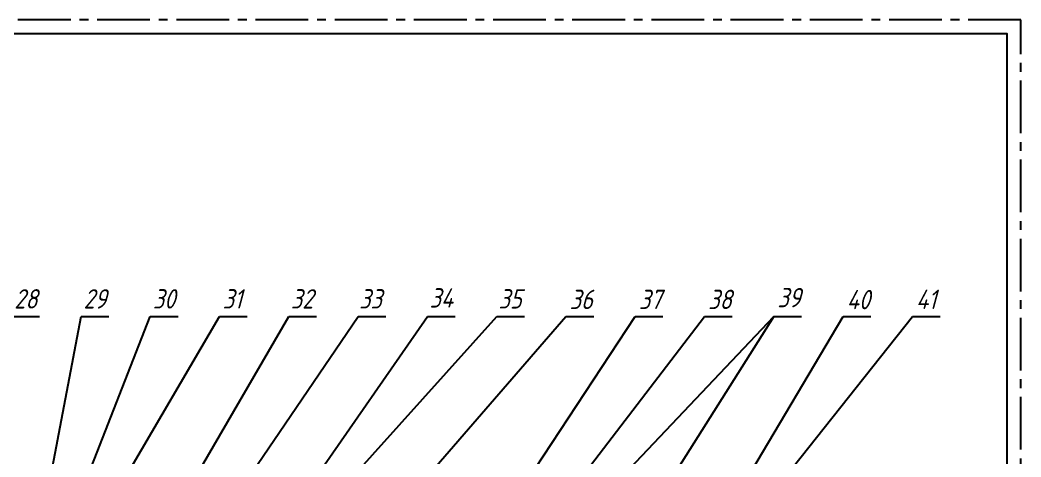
# Model space of a CAD drawing. Extents: x 8551 to 12754, y 3586 to 4451.
# Drawn here: x 10777.6 to 11138.8, y 4269.3 to 4427.2 of the extents above; entities that cross this region are included whole.
import ezdxf

# ---------------------------------------------------------------- set-up
doc = ezdxf.new("R2010")
doc.units = 0
doc.linetypes.add('CENTER2', pattern=[28.575, 19.05, -3.175, 3.175, -3.175])
for name, color, linetype in [('DUONGTAM', 3, 'CENTER2'), ('LIENDAM', 7, 'CONTINUOUS'), ('TEXT', 6, 'CONTINUOUS')]:
    doc.layers.add(name, color=color, linetype=linetype)
doc.styles.add('CHUTH', font='vnsimple.shx', dxfattribs={"width": 0.8, "oblique": 15})

msp = doc.modelspace()

# ---------------------------------------------------------------- linework, layer by layer
at = {"layer": 'DUONGTAM'}
msp.add_lwpolyline([(9949.79, 3586.15), (11138.79, 3586.15), (11138.79, 4427.15), (9949.79, 4427.15)], close=True, dxfattribs=at)
at = {"layer": 'LIENDAM'}
for p, q in [((10774.59, 4320.06), (10784.59, 4320.06)), ((10799.59, 4320.06), (10809.59, 4320.06)), ((10824.59, 4320.06), (10834.59, 4320.06)), ((10849.59, 4320.06), (10859.59, 4320.06)), ((10874.59, 4320.06), (10884.59, 4320.06)), ((10899.59, 4320.06), (10909.59, 4320.06)), ((10924.59, 4320.06), (10934.59, 4320.06)), ((10949.59, 4320.06), (10959.59, 4320.06)), ((10974.59, 4320.06), (10984.59, 4320.06)), ((10999.59, 4320.06), (11009.59, 4320.06)), ((11024.59, 4320.06), (11034.59, 4320.06)), ((11049.59, 4320.06), (11059.59, 4320.06)), ((11074.57, 4319.98), (11084.57, 4319.98)), ((11099.59, 4320.06), (11109.59, 4320.06))]:
    msp.add_line(p, q, dxfattribs=at)
at = {"layer": 'LIENDAM', "color": 6}
for p, q in [((10911.93, 4247.86), (10974.59, 4320.06)), ((11049.59, 4320.06), (11007.85, 4253.94))]:
    msp.add_line(p, q, dxfattribs=at)
at = {"layer": 'LIENDAM'}
msp.add_lwpolyline([(9969.79, 3591.15), (11133.79, 3591.15), (11133.79, 4422.15), (9969.79, 4422.15)], close=True, dxfattribs=at)
at = {"layer": 'TEXT'}
for p, q in [((10778.91, 4211.19), (10799.59, 4320.06)), ((10785.5, 4220.25), (10824.59, 4320.06)), ((10803.33, 4241.09), (10849.59, 4320.06)), ((10836.4, 4254.38), (10874.59, 4320.06)), ((10854.34, 4253.49), (10899.59, 4320.06)), ((10868.18, 4238.8), (10924.59, 4320.06)), ((10873.84, 4235.75), (10949.59, 4320.06)), ((10951.8, 4247.36), (10999.59, 4320.06)), ((10958.7, 4233.93), (11024.59, 4320.06)), ((10986.92, 4253.8), (11049.59, 4320.06)), ((11015.29, 4219.94), (11074.57, 4319.98)), ((11053.4, 4261.76), (11099.59, 4320.06))]:
    msp.add_line(p, q, dxfattribs=at)

# ---------------------------------------------------------------- texts
at = {"layer": 'TEXT', "style": 'CHUTH', "oblique": 15, "width": 0.8}
for s, p in [('28', (10775.48, 4322.91)), ('29', (10800.48, 4322.91)), ('30', (10825.48, 4322.91)), ('31', (10850.69, 4322.91)), ('32', (10875.27, 4322.91)), ('33', (10899.92, 4322.91)), ('34', (10925.35, 4323.25)), ('35', (10950.23, 4322.91)), ('36', (10975.9, 4322.72)), ('37', (11000.9, 4322.72)), ('38', (11025.9, 4322.72)), ('39', (11050.88, 4323.36)), ('40', (11075.88, 4322.64)), ('41', (11100.9, 4322.72))]:
    msp.add_text(s, height=7, dxfattribs=at).set_placement(p)

doc.saveas('drawing.dxf')
